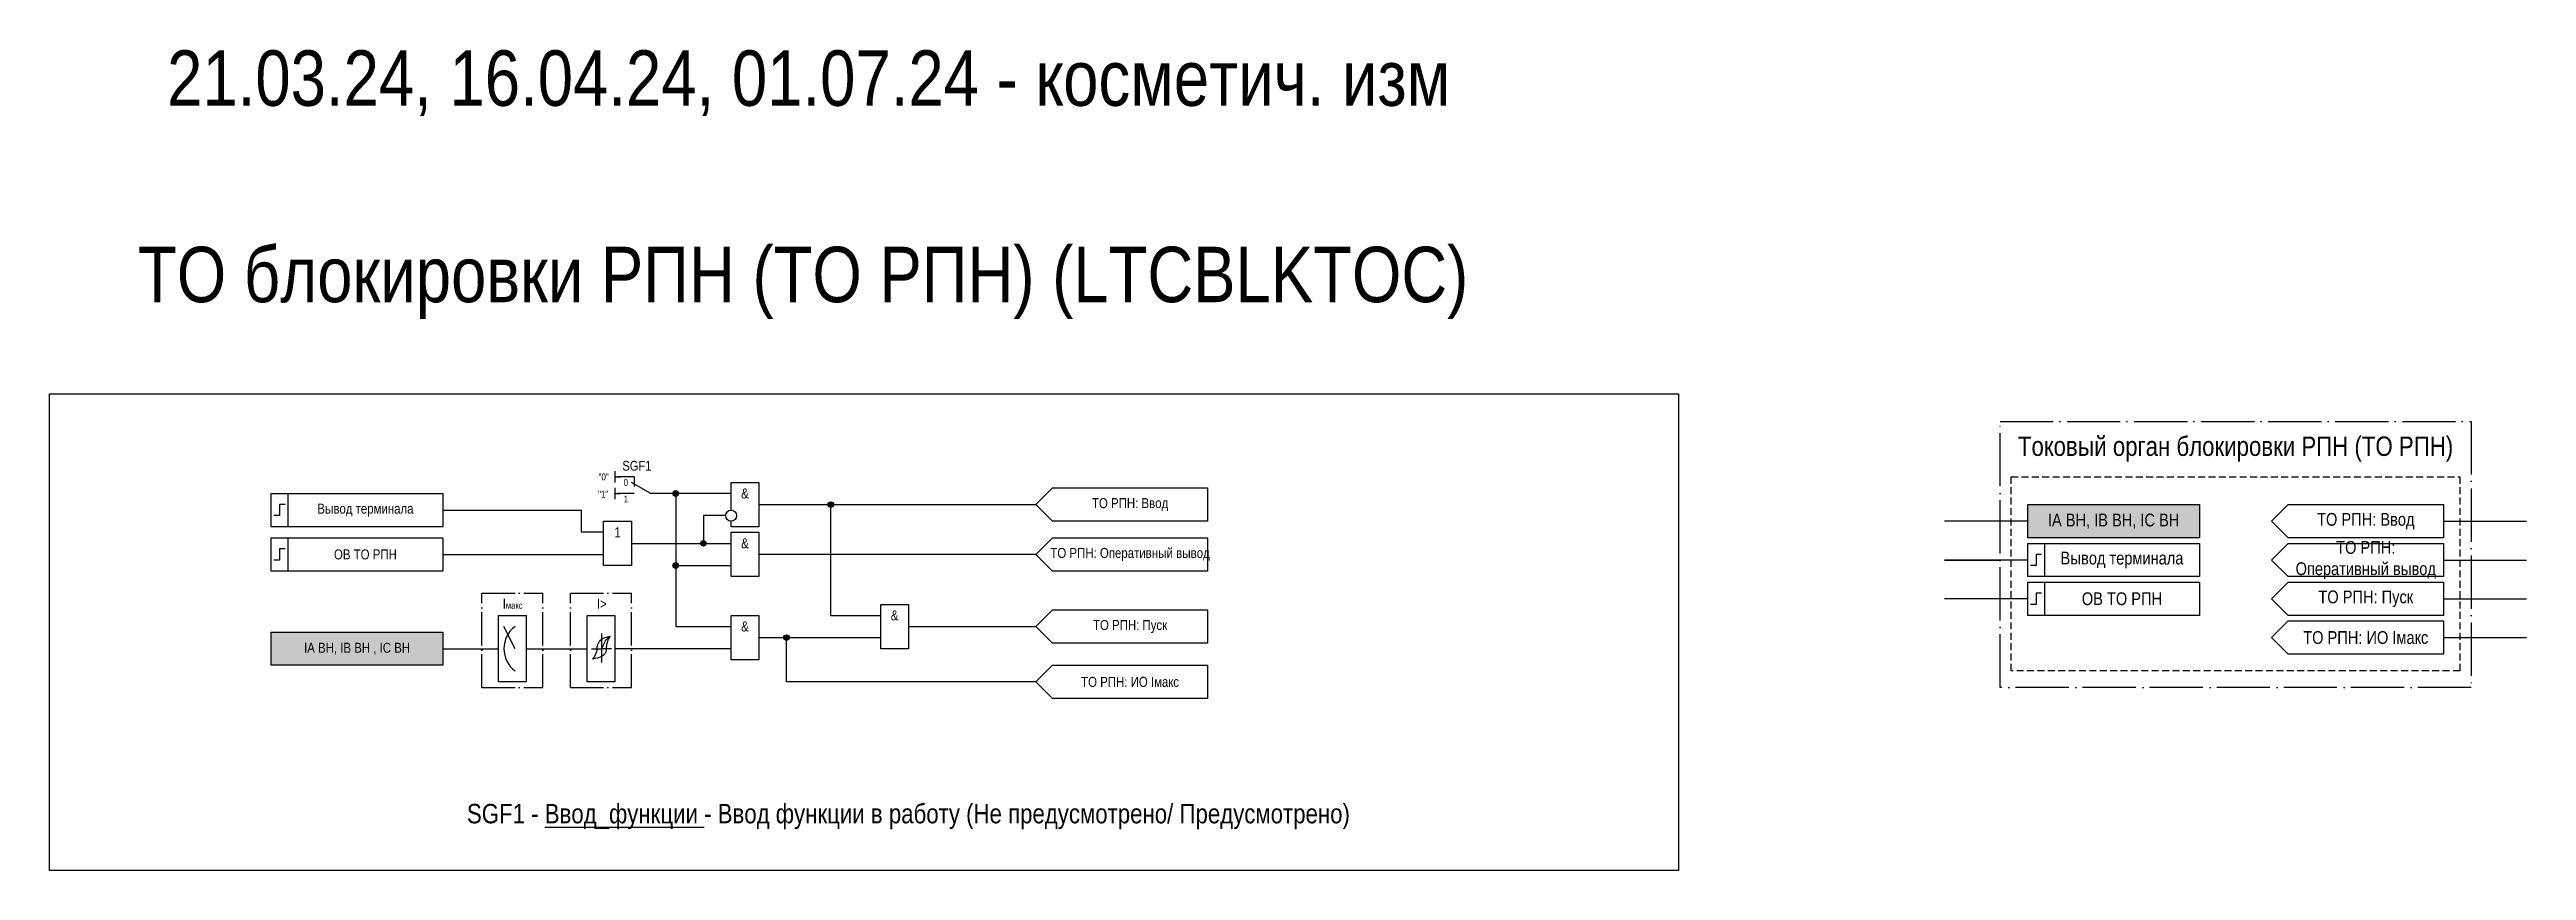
# Model space of a CAD drawing. Header units: millimetres. Extents: x 0 to 447, y 0 to 148.
import ezdxf
from ezdxf.enums import TextEntityAlignment as Align

# ---------------------------------------------------------------- set-up
doc = ezdxf.new("R2010")
doc.units = ezdxf.units.MM
doc.linetypes.add('ACAD_ISO04W100', pattern=[30, 24, -3, 0, -3])
doc.linetypes.add('штриховая2', pattern=[0.375, 0.25, -0.125])
doc.layers.add('Основная', color=7, linetype='Continuous')
doc.styles.add('1.8_Gost_RD', font='ARIALN.TTF', dxfattribs={"height": 1.8})
doc.styles.add('2.5_Gost_RD', font='ARIALN.TTF', dxfattribs={"height": 2.5})
doc.styles.add('3.5_Gost_RD', font='ARIALN.TTF', dxfattribs={"height": 3.5})
doc.styles.add('Вывод', font='ARIALN.TTF', dxfattribs={"height": 2.5})
doc.styles.add('Компонент', font='ARIALN.TTF', dxfattribs={"height": 3.5})

# ---------------------------------------------------------------- blocks, each defined once
blk = doc.blocks.new('*U79')
at = {"layer": 'Основная', "color": 0}
blk.add_line((0, 0), (7, 4), dxfattribs=at)
at = {"layer": 'Основная', "ltscale": 0.35}
blk.add_line((6, 6), (6, 2.5), dxfattribs=at)
blk = doc.blocks.new('*U81')
at = {"layer": 'Основная', "color": 0}
for p, q in [((-3, 6), (-9, 6)), ((-3, 0), (-9, 0)), ((9, 0), (3, 0))]:
    blk.add_line(p, q, dxfattribs=at)
at = {"layer": 'Основная', "ltscale": 0.25, "xscale": -1}
blk.add_blockref('*U79', (3, 0), dxfattribs=at)
at = {"layer": 'Основная'}
for tag, height, style, p in [('ОУ', 3.5, 'Компонент', (-2, 10)), ('В1', 2.5, 'Вывод', (-14, 6)), ('В2', 2.5, 'Вывод', (-6, 4)), ('В3', 2.5, 'Вывод', (-6, -2))]:
    blk.add_attdef(tag, text='', height=height, dxfattribs=dict(at, style=style)).set_placement(p, align=Align.MIDDLE_CENTER)
blk = doc.blocks.new('Точка')
at = {"ltscale": 100}
h = blk.add_hatch(color=256, dxfattribs=at)
h.dxf.hatch_style = 1
edge = h.paths.add_edge_path()
edge.add_arc((0, 0), 0.5, 0, 360)
blk.add_circle((0, 0), 0.5, dxfattribs=at)
blk = doc.blocks.new('*U70')
at = {"layer": 'Основная', "linetype": 'ACAD_ISO04W100', "ltscale": 0.25}
for p, q in [((0, 0), (11, 0)), ((0, -17), (0, 0)), ((11, -17), (11, 0)), ((0, -17), (11, -17))]:
    blk.add_line(p, q, dxfattribs=at)
at = {"layer": 'Основная', "style": 'Компонент'}
blk.add_attdef('ОУ', text='', height=3.5, dxfattribs=at).set_placement((11, 0), align=Align.MIDDLE_CENTER)

msp = doc.modelspace()

# ---------------------------------------------------------------- hatches: boundary and pattern name
at = {"ltscale": 100, "true_color": 0xf7941d}
h = msp.add_hatch(color=30, dxfattribs=at)
h.dxf.hatch_style = 1
h.paths.add_polyline_path([(357, 66), (388, 66), (388, 60), (357, 60)])
at = {"ltscale": 100, "true_color": 0x6bffb3}
h = msp.add_hatch(color=111, dxfattribs=at)
h.dxf.hatch_style = 1
h.paths.add_polyline_path([(40, 43), (71, 43), (71, 37), (40, 37)])

# ---------------------------------------------------------------- linework, layer by layer
at = {"ltscale": 100}
for p, q in [((102, 72), (102, 70)), ((102, 71), (103, 71)), ((102, 69), (102, 67)), ((102, 68), (103, 68)), ((123, 68), (111, 68)), ((113, 68), (113, 55)), ((181, 69), (178, 66)), ((181, 69), (209, 69)), ((209, 69), (209, 63)), ((71, 65), (96, 65)), ((96, 61), (96, 65)), ((118, 64), (118, 59)), ((122, 64), (118, 64)), ((128, 66), (178, 66)), ((141, 46), (141, 66)), ((178, 66), (181, 63)), ((209, 63), (181, 63)), ((357, 63), (342, 63)), ((432, 63), (447, 63)), ((100, 61), (96, 61)), ((105, 59), (123, 59)), ((181, 60), (178, 57)), ((181, 60), (209, 60)), ((209, 60), (209, 54)), ((71, 57), (100, 57)), ((113, 55), (123, 55)), ((113, 55), (113, 44)), ((178, 57), (128, 57)), ((178, 57), (181, 54)), ((209, 54), (181, 54)), ((357, 56), (342, 56)), ((342, 56), (352, 56)), ((432, 56), (447, 56)), ((404, 52), (401, 49)), ((404, 52), (432, 52)), ((81, 44.5), (81, 46)), ((81, 46), (86, 46)), ((81, 37), (81, 45)), ((86, 46), (86, 40)), ((97, 44.5), (97, 46)), ((97, 46), (102, 46)), ((97, 37), (97, 45)), ((102, 46), (102, 40)), ((141, 46), (150, 46)), ((181, 47), (178, 44)), ((181, 47), (209, 47)), ((357, 49), (342, 49)), ((401, 49), (404, 46)), ((404, 45), (401, 42)), ((404, 45), (432, 45)), ((432, 49), (447, 49)), ((113, 44), (123, 44)), ((128, 42), (150, 42)), ((133, 34), (133, 42)), ((155, 44), (178, 44)), ((178, 44), (181, 41)), ((401, 42), (404, 39)), ((432, 42), (447, 42)), ((71, 40), (81, 40)), ((81, 34), (81, 37)), ((86, 40), (86, 34)), ((97, 34), (97, 37)), ((102, 40), (102, 34)), ((123, 40), (102, 40)), ((181, 37), (178, 34)), ((181, 37), (209, 37)), ((86, 34), (81, 34)), ((102, 34), (97, 34)), ((178, 34), (133, 34)), ((178, 34), (181, 31))]:
    msp.add_line(p, q, dxfattribs=at)
at = {"color": 7, "ltscale": 100}
for p, q in [((84, 40), (82, 44)), ((86, 40), (97, 40)), ((97.79, 40), (99.6, 40)), ((101.42, 40), (99.6, 40))]:
    msp.add_line(p, q, dxfattribs=at)
msp.add_line((99.6, 42.72), (99.6, 37.52))
at = {"color": 3, "ltscale": 100}
msp.add_lwpolyline([(0, 86), (294, 86), (294, 0), (0, 0)], close=True, dxfattribs=at)
at = {"color": 251, "linetype": 'ACAD_ISO04W100', "lineweight": 30, "ltscale": 0.4, "true_color": 0x58595b}
msp.add_lwpolyline([(352, 81), (437, 81), (437, 33), (352, 33)], close=True, dxfattribs=at)
at = {"ltscale": 100}
for points in [[(40, 68), (43, 68), (43, 62), (40, 62)], [(40, 68), (71, 68), (71, 62), (40, 62)], [(357, 66), (388, 66), (388, 60), (357, 60)], [(40, 60), (43, 60), (43, 54), (40, 54)], [(40, 60), (71, 60), (71, 54), (40, 54)], [(357, 59), (360, 59), (360, 53), (357, 53)], [(357, 59), (388, 59), (388, 53), (357, 53)], [(357, 52), (360, 52), (360, 46), (357, 46)], [(357, 52), (388, 52), (388, 46), (357, 46)], [(123, 46), (128, 46), (128, 38), (123, 38)], [(150, 48), (155, 48), (155, 40), (150, 40)], [(40, 43), (71, 43), (71, 37), (40, 37)], [(178, 34), (181, 37), (209, 37), (209, 31), (181, 31), (178, 34)]]:
    msp.add_lwpolyline(points, close=True, dxfattribs=at)
for points in [[(123, 67), (123, 70), (128, 70), (128, 62), (123, 62), (123, 63)], [(100, 63), (100, 63), (105, 63), (105, 55), (100, 55), (100, 63)], [(123, 65), (123, 67)], [(401, 63), (404, 66), (432, 66), (432, 60), (404, 60), (401, 63)], [(123, 54), (123, 61), (128, 61), (128, 53), (123, 53), (123, 54)], [(401, 56), (404, 59), (432, 59), (432, 53), (404, 53), (401, 56)], [(401, 49), (404, 52), (432, 52), (432, 46), (404, 46), (401, 49)], [(178, 44), (181, 47), (209, 47), (209, 41), (181, 41), (178, 44)], [(401, 42), (404, 45), (432, 45), (432, 39), (404, 39), (401, 42)]]:
    msp.add_lwpolyline(points, dxfattribs=at)
at = {"linetype": 'штриховая2', "ltscale": 5}
msp.add_lwpolyline([(354, 71), (435, 71), (435, 36), (354, 36)], close=True, dxfattribs=at)
at = {"lineweight": 30, "ltscale": 100}
for points in [[(42.5, 66), (41.5, 66), (41.5, 64), (40.5, 64)], [(42.5, 58), (41.5, 58), (41.5, 56), (40.5, 56)], [(359.5, 57), (358.5, 57), (358.5, 55), (357.5, 55)], [(359.5, 50), (358.5, 50), (358.5, 48), (357.5, 48)]]:
    msp.add_lwpolyline(points, dxfattribs=at)
at = {"ltscale": 100}
msp.add_circle((123, 64), 1, dxfattribs=at)
at = {"color": 7, "ltscale": 100}
msp.add_arc((87, 40), 5, 126.8699, 233.1301, dxfattribs=at)
for points in [[(98.8, 39.92), (98.95, 40.71), (99.44, 41.54), (101.2, 42.26)], [(99.6, 40), (100, 40.72), (100.47, 41.6), (101.2, 42.26)], [(100.48, 39.92), (100.6, 40.71), (100.81, 41.54), (101.2, 42.26)], [(98.8, 39.92), (98.6, 39.13), (98, 38.12)], [(100.48, 39.92), (100.25, 39.13), (99.76, 38.67), (98, 38.12)]]:
    msp.add_spline(points, degree=3)

# ---------------------------------------------------------------- block references
at = {"ltscale": 100}
for p in [(113, 68), (141, 66), (118, 59), (113, 55), (133, 42)]:
    msp.add_blockref('Точка', p, dxfattribs=at)
at = {"layer": 'Основная', "ltscale": 0.25, "xscale": 0.5, "yscale": 0.5, "zscale": 0.5}
msp.add_blockref('*U81', (107, 68), dxfattribs=at).add_auto_attribs({'ОУ': 'SGF1', 'В1': '"0"', 'В2': '0', 'В3': '1'})
at = {"layer": 'Основная', "ltscale": 0.25}
for p in [(78, 50), (94, 50)]:
    msp.add_blockref('*U70', p, dxfattribs=at)

# ---------------------------------------------------------------- texts
at = {"color": 30, "ltscale": 100, "style": '3.5_Gost_RD'}
for s, insert, char_height, width, attachment_point in [('{\\C3;21.03.24, 16.04.24, 01.07.24 - косметич. изм}', (137, 142), 10, 240, 5), ('Токовый орган блокировки РПН (ТО РПН)', (394.5, 76), 3.5, 85, 5), ('SGF1 - {\\LВвод_функции} - Ввод функции в работу (Не предусмотрено/ Предусмотрено)', (155, 12), 3.5, 206.7768, 2)]:
    msp.add_mtext(s, dxfattribs=dict(at, insert=insert, char_height=char_height, width=width, attachment_point=attachment_point))
at = {"color": 2, "ltscale": 100, "insert": (136, 106), "char_height": 10, "width": 240, "attachment_point": 5, "style": '3.5_Gost_RD'}
msp.add_mtext('{\\C3;ТО блокировки РПН (ТО РПН) (LTCBLKTOC)}', dxfattribs=at)
at = {"ltscale": 100, "insert": (99, 68.5), "char_height": 1.25, "attachment_point": 1, "style": '3.5_Gost_RD'}
msp.add_mtext_dynamic_manual_height_columns('"1"', width=2, gutter_width=17.5, heights=[0], dxfattribs=at)
at = {"ltscale": 100, "attachment_point": 5}
for s, insert, char_height, width, style in [('&', (125.5, 68), 1.8, 5, '2.5_Gost_RD'), ('ТО РПН: Ввод', (195, 66), 1.8, 28, '2.5_Gost_RD'), ('Вывод терминала', (57, 65), 1.8, 28, '2.5_Gost_RD'), ('ТО РПН: Ввод', (418, 63), 2.3, 28, '2.5_Gost_RD'), ('1', (102.5, 61), 1.8, 5, '2.5_Gost_RD'), ('&', (125.5, 59), 1.8, 5, '2.5_Gost_RD'), ('ТО РПН: Оперативный вывод', (195, 57), 1.8, 28, '2.5_Gost_RD'), ('ТО РПН: Оперативный вывод', (418, 56), 2.3, 27.0952, '2.5_Gost_RD'), ('ОВ ТО РПН ', (57, 57), 1.8, 28, '2.5_Gost_RD'), ('ОВ ТО РПН ', (374, 49), 2.3, 28, '2.5_Gost_RD'), ('ТО РПН: Пуск', (418, 49), 2.3, 28, '2.5_Gost_RD'), ('&', (125.5, 44), 1.8, 5, '2.5_Gost_RD'), ('&', (152.5, 46), 1.8, 5, '2.5_Gost_RD'), ('ТО РПН: Пуск', (195, 44), 1.8, 28, '2.5_Gost_RD'), ('{\\C0;IA ВН, IB ВН , IC ВН}', (55.5, 40), 1.8, 31, '1.8_Gost_RD'), ('ТО РПН: ИО Iмакс', (418, 42), 2.3, 28, '2.5_Gost_RD'), ('ТО РПН: ИО Iмакс', (195, 34), 1.8, 28, '2.5_Gost_RD')]:
    msp.add_mtext(s, dxfattribs=dict(at, insert=insert, char_height=char_height, width=width, style=style))
at = {"color": 0, "ltscale": 100, "char_height": 2.3, "attachment_point": 5, "style": '2.5_Gost_RD'}
for s, insert, width in [('{\\C256;IA ВН, IB ВН, IC ВН}', (372.5, 63), 31), ('{\\C256;Вывод терминала}', (374, 56), 28)]:
    msp.add_mtext(s, dxfattribs=dict(at, insert=insert, width=width))
at = {"color": 7, "ltscale": 100, "char_height": 1.8, "attachment_point": 1, "style": '1.8_Gost_RD'}
for s, insert in [('\\pi2.7859;I{\\H0.66667x;макс}', (79, 49)), ('\\pi4.7676;I>', (94, 49))]:
    msp.add_mtext_dynamic_manual_height_columns(s, width=11, gutter_width=17.5, heights=[0], dxfattribs=dict(at, insert=insert))

doc.saveas('drawing.dxf')
